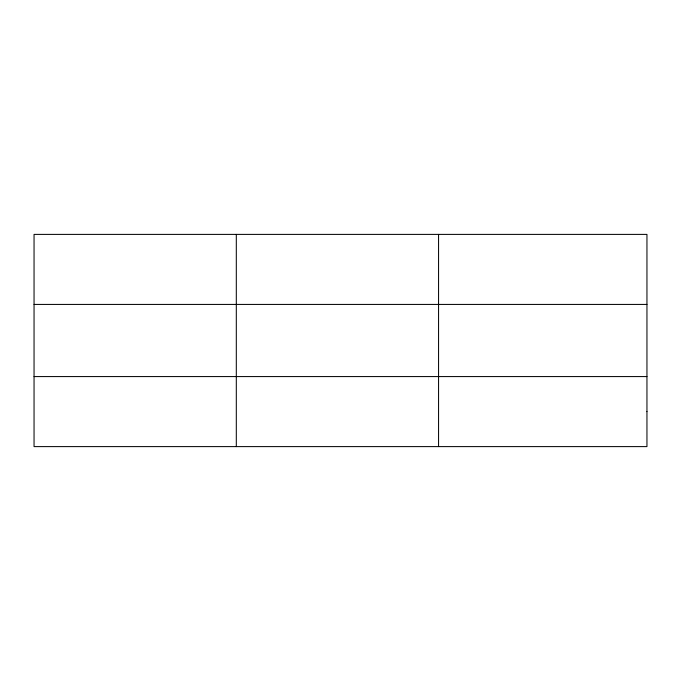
<?xml version="1.0" encoding="UTF-8"?>
<svg xmlns="http://www.w3.org/2000/svg" width="681" height="681" viewBox="0 0 681 681"><rect width="100%" height="100%" fill="white"/><g stroke="black" fill="none" stroke-linecap="round" stroke-linejoin="round"><path stroke-width="1.02" d="M236.307 234.392L236.307 446.608M438.564 234.392L438.564 446.608M34.05 304.424L646.95 304.424M34.05 376.576L646.95 376.576M646.95 411.596L646.95 446.608L34.05 446.608L34.05 234.392L646.95 234.392L646.95 411.596"/></g></svg>
